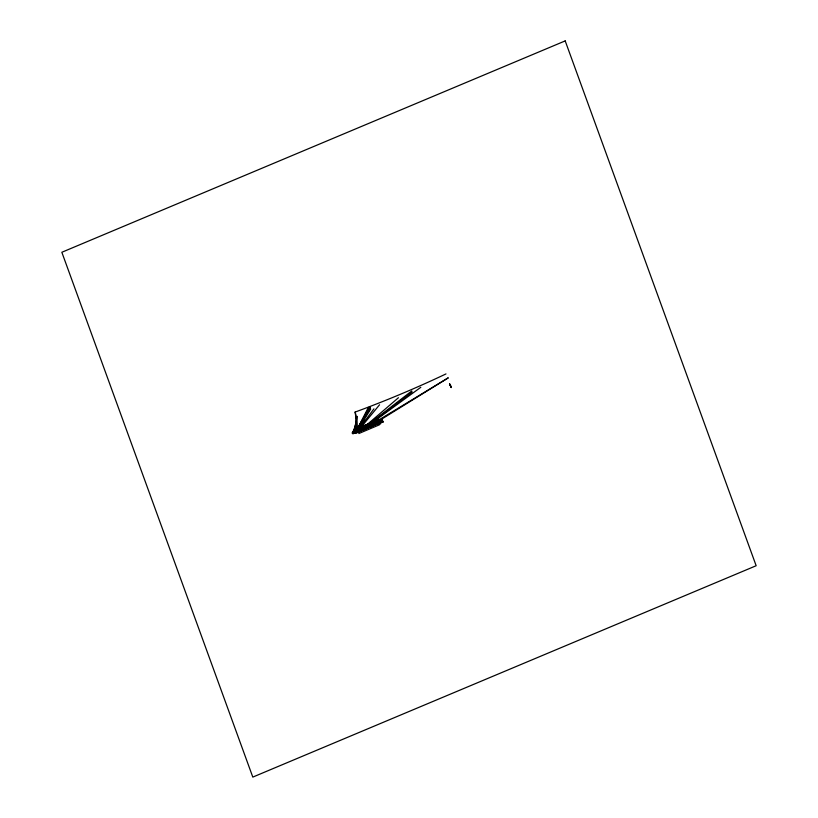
<?xml version="1.0" encoding="UTF-8"?>
<svg xmlns="http://www.w3.org/2000/svg" width="818" height="818" viewBox="0 0 818 818"><rect width="100%" height="100%" fill="white"/><g stroke="black" fill="none" stroke-linecap="round" stroke-linejoin="round"><path stroke-width="1.23" d="M357.763 429.562L357.803 429.031L358.161 430.432M353.724 433.019L354.675 432.967L354.746 430.677L357.047 432.446L355.636 432.824M379.951 423.417L379.736 424.133M360.748 427.814C359.409 428.468 360.983 425.769 360.912 427.845L366.065 425.657M364.624 426.086C363.754 424.102 364.02 427.957 364.153 425.82M370.114 425.217C368.795 424.879 367.824 422.978 368.928 424.47M374.112 422.016C373.264 423.172 374.184 419.91 372.333 422.272M364.664 427.088C362.446 427.814 365.523 426.464 364.542 425.667M368.366 424.685L367.977 423.969M368.949 424.317L367.824 424.286M375.36 422.967C372.814 418.673 375.012 426.648 373.049 421.976M375.544 422.19L373.253 422.19M374.071 421.567L374.194 422.262M381.464 421.71L379.071 423.151L379.46 420.207L381.801 421.423M357.763 429.491L357.701 428.182L368.427 407.344M382.098 421.188L382.395 420.432L380.881 421.352M382.425 420.483L381.924 421.659L379.204 423.376L357.149 432.62A9.458 7.965 -29.7 0 1 352.425 433.1L353.989 431.127L357.425 416.393L356.096 429.839L357.456 432.507M368.867 408.56L357.589 428.918M370.084 406.781L357.701 428.182C357.067 432.211 360.206 431.127 359.623 429.828L360.012 427.896M363.478 428.203L363.867 426.27L364.368 427.834M367.844 426.372L368.233 424.44M373.11 424.164L373.499 422.231M382.466 420.636L381.566 419.798M382.487 420.616L382.129 419.971L383.243 421.873L381.587 422.579L383.243 421.873M358.632 429.286L360.237 427.129L360.769 427.702M373.243 421.976L373.253 421.331M360.268 430.922L360.82 429.91L360.298 430.319M360.145 430.432L361.259 429.644M372.374 424.971L371.986 425.38L372.108 424.808M372.538 425.196L372.803 424.522L373.141 425.176M373.519 424.215L373.294 424.746L374.02 424.389M374.286 424.153L373.693 424.491M357.016 432.385A9.458 7.965 -29.7 0 1 352.752 432.916L353.12 431.393A44.939 29.755 -25.8 0 0 355.104 412.078A582.017 310.37 -20 0 0 445.984 373.918M358.182 427.978L370.043 406.669M371.188 422.487L372.118 422.425M371.157 422.211L371.505 423.008L371.893 422.047L372.538 422.262M359.47 427.753L360.554 427.282L359.664 427.548M358.304 428.356L370.482 407.875M370.697 409.092L358.427 428.755M378.816 419.102A158.232 84.377 -20 0 1 354.112 429.481A8.701 4.642 -20 0 1 352.313 432.916L356.576 431.137L364.47 419.123M358.049 427.947L358.673 427.599L359.306 428.744L357.63 429.348M358.775 427.896L359.521 427.62L359.041 427.824M359.399 427.681L360.493 427.344L360.626 428.008M359.828 430.933L359.961 430.503M361.035 429.971L361.924 429.614L359.838 430.759M361.229 429.378L361.924 429.614M371.679 422.517L372.221 422.16M372.241 422.538L371.893 422.047L373.489 421.761M374.716 424.102L373.908 424.368M356.72 431.526L364.531 419.225M379.44 424.798L358.795 433.54M356.576 431.137L364.583 419.317M362.497 427.671L363.836 425.534M366.863 425.83L368.028 423.867L367.251 424.726M372.118 423.622L373.243 421.986M357.415 429.378L357.773 430.299L357.548 429.266L359.245 428.632L373.928 408.847M352.313 432.916L352.947 432.19M360.779 427.528L379.562 404.767M360.758 427.129L359.992 428.151L359.327 427.538M359.664 430.605L359.501 429.358M372.957 422.507L372.558 421.618M372.752 425.053L372.139 424.9L372.824 424.787M372.732 424.992L373.448 424.562M359.041 430.708L359.501 430.37M363.754 425.636L363.877 426.485M364.153 426.147L362.885 426.362M364.491 426.393L363.744 425.82M368.018 424.389L368.202 423.704M368.857 424.552L368.141 424.532M373.55 421.73L372.507 422.517M373.376 422.057L374.082 421.751M359.082 427.896L358.867 427.364M359.542 427.507L359.685 428.029M360.073 427.722L359.777 427.272L359.02 428.172L359.306 428.744M371.597 422.609L372.098 422.18M373.938 424.614L373.335 424.041M398.458 397.722L365.912 425.616L357.231 429.522M357.793 432.354L356.914 429.276L377.487 420.636M354.409 430.871L354.787 430.534L354 431.127M411.802 390.953L369.409 423.622L369.705 424.153L369.521 423.571M358.499 427.783L358.417 428.192M358.897 427.753L359.102 428.233M359.583 430.585L358.713 430.749M371.914 422.722L369.685 424.133L412.17 391.965M371.996 422.773L420.82 387.292M359.981 427.16L359.685 427.385M368.11 423.98L368.836 423.959M373.509 421.587L373.611 422.129L373.448 421.607M355.227 430.319L356.495 429.869M358.478 428.172L358.427 427.589M360.83 430.145L360.493 429.634L360.83 430.452M377.538 420.738L448.315 377.804L380.35 419.931M358.54 428.284L358.407 427.671M379.102 423.203L378.509 423.387L377.323 420.36L377.671 420.963L382.006 420.084M357.865 428.428L376.832 420.462L357.936 428.601M378.397 423.192L358.141 431.618L357.108 428.847L377.395 420.472L378.366 423.264M368.253 424.102L367.313 424.501M369.644 424.041L372.088 423.018M375.033 421.71L375.83 421.301M376.638 421.096L377.435 420.718M360.002 427.569L360.36 428.182L359.838 427.906M377.231 421.28L377.65 422.221M357.446 429.654L377.2 421.587M377.026 421.485L377.446 422.415M354.112 429.481L357.763 429.695L355.104 412.078M377.783 421.699L382.384 420.299M357.66 430.288L359.583 429.501L357.599 430.176L358.131 431.301M366.331 426.761L361.413 429.205L372.558 424.276L370.125 425.299M377.384 422.241L377.906 421.863L378.008 423.213L377.17 421.025M359.623 429.828L361.403 429.113M370.217 425.493L366.495 427.139M372.538 424.44L375.39 423.284L374.716 421.352M356.679 431.311L357.844 430.565M372.568 424.378L375.39 423.366M359.071 430.432L358.805 431.188M357.967 431.096L358.325 431.73M360.605 429.951L358.683 430.881L358.12 430.227M361.883 429.552L377.865 422.824M371.965 425.667L377.936 423.018M358.079 431.505L378.294 423.018L378.642 423.622M365.482 428.724L358.069 432.252M368.233 427.497L368.621 427.405M370.81 426.413L378.448 423.284M357.936 432.027L378.54 423.448M380.094 423.07L382.364 422.119L382.19 421.536A1.656 0.879 -20 0 0 381.566 421.485M360.002 427.19L360.595 427.027M374 422.211L373.397 422.139M360.779 428.591L359.808 428.847L360.738 428.918L360.738 427.385L362.057 427.845M378.11 420.503L380.339 419.931M359.439 430.513L359.511 431.066M368.826 423.744L370.288 424.399M379.808 420.012L378.724 420.35M364.112 426.29L365.728 427.016M372.834 424.982L372.947 424.787M360.595 430.217L361.065 430.452M354.204 432.998L355.145 432.906M372.906 421.781L373.345 421.577M353.713 433.019L352.762 432.926M371.689 425.789L371.812 426.066M364 426.464L363.836 425.963M373.345 424.767L372.936 424.716M377.763 423.397L378.325 423.693M371.658 422.456L372.149 423.131M374.91 421.751L373.846 421.434M368.714 423.683L369.654 423.959M365.288 425.789L364.46 425.585M360.493 427.139L361.321 427.139M365.922 426.229L364.439 425.892M360.697 427.712L361.781 428.744M363.765 426.413L363.662 427.231M353.039 433.969L352.425 433.1A9.458 7.965 -29.7 0 1 356.198 430.002L356.914 429.276M449.92 385.442L450.023 385.544M359.797 427.507L360.155 428.264M359.266 430.442L359.634 431.188M376.955 421.035L377.313 421.791M377.568 422.834L378.008 423.826L376.72 420.268M372.957 422.374L372.681 421.935M370.84 426.648L370.677 426.086L370.953 426.607M370.237 426.454L370.401 427.016L370.114 426.505M369.603 426.72L369.767 427.282L369.48 426.771M368.223 424.624C366.74 424.634 370.033 427.129 368.959 423.928M369.204 426.71L369.102 427.078M368.57 426.976L368.714 427.548M368.212 427.303L368.212 427.446M368.151 427.957L367.906 427.436M367.65 427.988L367.497 427.425L367.773 427.937M365.973 425.718L365.718 425.166M367.21 428.356L366.945 427.834M366.679 428.397L366.556 427.814L366.873 428.448M366.116 428.509L366.116 428.816M364.45 426.362L364.03 425.871L364.337 426.567M365.503 428.775L365.176 428.581M364.214 426.618L363.724 426.004L363.949 426.597M365.298 428.857L365.165 429.215M364.859 428.714L365.104 429.113M364.971 428.99L364.552 428.847M364.664 429.123L364.521 429.491M364.225 428.98L364.47 429.378M364.644 429.44L364.041 428.877L364.133 429.47M363.908 429.113L364.153 429.511M364.03 429.389L363.376 429.153L363.499 429.736M363.591 429.245L363.887 429.757M361.975 426.924L361.791 426.822M363.396 429.654L362.742 429.419M361.444 427.415L361.341 427.548M362.855 429.695L362.538 429.511M362.732 429.931L362.538 429.828M360.84 427.221L360.912 427.845M362.221 429.961L362.619 430.288M361.893 430.104L362.302 430.421M361.587 430.227L361.985 430.554M361.147 430.094L361.27 430.36M359.133 427.937L359.225 428.172M359.317 431.321L358.54 430.258M358.458 429.951L357.568 429.235M357.701 429.685L358.039 430.319M356.904 432.078L357.149 432.62L356.065 429.787A9.458 7.965 -29.7 0 0 352.599 432.487L352.63 432.548M374.266 422.937L373.294 423.192M369.01 425.145L368.028 425.401M380.298 423.335L380.626 423.857M380.401 423.243L380.421 423.519M359.91 427.875L359.562 427.078M371.965 422.231L372.2 422.722L371.842 421.924M450.718 386.444L451.25 387.599L449.532 383.693L450.871 386.679M450.738 385.523L450.657 385.513M371.178 426.331L370.871 426.188M369.848 423.438L369.91 424.092M363.172 429.235L363.57 429.89M362.906 429.481L363.253 430.023M362.855 429.378L363.049 430.104M361.024 430.329L361.127 430.554M358.642 430.217L358.938 430.789M373.754 422.272L373.99 423.796M368.489 424.481L368.734 426.004M360.268 427.937L360.503 429.45M359.787 427.64L359.808 428.847M565.197 40.9L61.841 252.271L252.803 777.1L756.159 565.729L565.197 40.9M371.341 426.618L370.994 425.953L371.239 426.669M370.073 427.149L369.726 426.485L369.971 427.2"/></g></svg>
